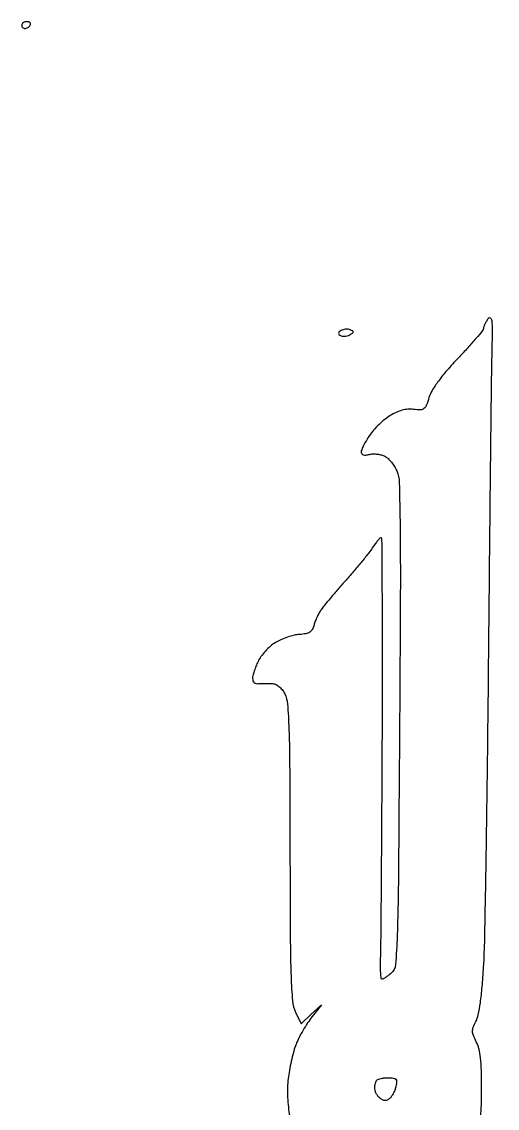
# Model space of a CAD drawing. Extents: x 5.1 to 37, y 2.5 to 60.3.
# Drawn here: x 5.08 to 16.93, y 33.16 to 60.24 of the extents above; entities that cross this region are included whole.
import ezdxf

# ---------------------------------------------------------------- set-up
doc = ezdxf.new("R2010")
doc.units = 0
doc.header["$MEASUREMENT"] = 0

msp = doc.modelspace()

# ---------------------------------------------------------------- linework, layer by layer
for points in [[(5.207893, 60.2352, 0.062283), (5.157462, 60.228894, 0.080552), (5.114744, 60.210349, 0.097988), (5.086154, 60.182865, 0.153634), (5.076, 60.1506, 0.092995), (5.082059, 60.118305, 0.096318), (5.099385, 60.090851, 0.099231), (5.125233, 60.072477, 0.105429), (5.155607, 60.066, 0.089642), (5.189919, 60.072201, 0.053229), (5.227189, 60.090851, 0.051032), (5.261595, 60.118239, 0.06081), (5.2875, 60.1506, 0.139169), (5.296632, 60.182718, 0.191142), (5.285683, 60.210349, 0.138808), (5.254561, 60.229002, 0.066118)], [(13.262638, 52.558468, 0.065711), (13.207795, 52.571609, 0.046773), (13.144531, 52.572271, 0.047103), (13.08286, 52.56123, 0.070689), (13.032846, 52.539348, 0.047923), (12.988627, 52.505778, 0.17984), (12.973113, 52.475221, 0.215971), (12.982616, 52.445703, 0.070197), (13.018698, 52.415696, 0.10425), (13.064281, 52.399273, 0.055329), (13.124546, 52.397613, 0.051575), (13.189252, 52.409794, 0.055324), (13.24849, 52.434817, 0.01829), (13.320959, 52.478927, 0.221918), (13.337559, 52.505962, 0.307935), (13.324911, 52.53005, 0.030867)], [(14.215168, 33.9246, -0.03013), (14.339466, 33.917103, -0.181318), (14.395911, 33.887773, -0.196678), (14.416586, 33.83014, -0.036246), (14.4032, 33.715684, -0.039577), (14.379271, 33.628543, -0.031897), (14.34047, 33.539483, -0.032923), (14.293675, 33.461502, -0.068049), (14.245731, 33.409225, -0.056836), (14.182342, 33.367769, -0.125), (14.126181, 33.355392, -0.118077), (14.068814, 33.371075, -0.047735), (14.0013, 33.417, -0.058489), (13.952734, 33.467972, -0.04372), (13.911677, 33.533898, -0.044587), (13.883662, 33.603937, -0.072975), (13.8744, 33.667059, -0.034892), (13.878561, 33.726609, -0.03348), (13.890967, 33.78585, -0.035323), (13.909112, 33.836499, -0.092963), (13.9308, 33.8682, -0.121272), (13.966901, 33.890039, -0.026725), (14.037598, 33.908032, -0.026302), (14.123759, 33.920456, -0.022656)]]:
    msp.add_lwpolyline(points, format="xyb", close=True)
msp.add_lwpolyline([(16.501501, 32.876894, 0.029289), (16.529215, 33.180634, 0.007636), (16.537626, 33.6708, 0.00815), (16.531348, 34.106242, 0.02127), (16.508437, 34.418463, 0.029528), (16.467583, 34.649766, 0.060623), (16.403734, 34.822023, -0.023307), (16.332225, 34.97817, -0.091614), (16.311265, 35.081501, -0.097229), (16.329231, 35.182273, -0.028092), (16.394942, 35.326902, 0.070781), (16.453207, 35.490937, 0.01455), (16.505564, 35.79435, 0.01331), (16.551162, 36.188548, 0.007384), (16.586848, 36.671379, 0.009889), (16.615225, 37.394379, 0.00074), (16.650618, 39.363581, 0.001024), (16.684552, 41.712711, 0.000778), (16.712474, 44.2881, -0.000199), (16.737413, 46.863279, -0.000262), (16.762321, 49.21176, -0.000189), (16.784978, 51.180703, -0.002541), (16.797215, 51.901896, 0.002477), (16.808068, 52.53681, 0.028522), (16.796874, 52.786001, 0.232668), (16.757803, 52.848443, 0.391866), (16.701531, 52.837476, 0.021077), (16.655625, 52.768799, 0.022642), (16.61683, 52.698088, 0.022926), (16.58925, 52.634749, 0.091463), (16.5816, 52.593281, -0.17396), (16.563144, 52.541841, -0.004133), (16.396788, 52.343214, -0.008602), (16.19356, 52.112751, -0.005677), (15.952452, 51.85458, 0.01183), (15.675394, 51.550499, 0.019909), (15.459552, 51.281093, 0.023556), (15.305367, 51.050088, 0.062668), (15.225331, 50.869053, -0.019369), (15.158733, 50.674513, -0.137804), (15.099618, 50.59552, -0.163715), (15.012964, 50.565847, -0.030405), (14.842485, 50.575306, 0.047839), (14.698304, 50.578278, 0.045214), (14.553338, 50.554086, 0.042192), (14.406192, 50.502026, 0.032308), (14.255481, 50.421835, 0.033897), (14.124628, 50.328153, 0.019848), (13.980802, 50.199751, 0.019791), (13.8465, 50.059216, 0.031586), (13.744675, 49.928015, 0.015081), (13.664783, 49.80246, 0.017889), (13.597298, 49.67915, 0.016916), (13.548116, 49.572235, 0.099658), (13.536, 49.51205, 0.158554), (13.550119, 49.468645, 0.167895), (13.586778, 49.443071, 0.097609), (13.649431, 49.437932, 0.033298), (13.73962, 49.454282, -0.055641), (13.831029, 49.466673, -0.036299), (13.937467, 49.461454, -0.036325), (14.041896, 49.440917, -0.056208), (14.127205, 49.406932, -0.06708), (14.205771, 49.350205, -0.032531), (14.290061, 49.259078, -0.031544), (14.36684, 49.151151, -0.03933), (14.423276, 49.041855, -0.093539), (14.485086, 48.753969, -0.003492), (14.505063, 47.642443, -0.00382), (14.510823, 45.921516, -0.000691), (14.492683, 42.724667, -0.000401), (14.461743, 38.788234, -0.00642), (14.433088, 37.455849, -0.012921), (14.390143, 36.74314, -0.194667), (14.279719, 36.52605, -0.014459), (14.210564, 36.469344, -0.018506), (14.143585, 36.421438, -0.016606), (14.085718, 36.385906, -0.129257), (14.055378, 36.377823, -0.384896), (14.034542, 36.396527, -0.009818), (14.02294, 36.53307, -0.01596), (14.017267, 36.703779, -0.00958), (14.020889, 36.906573, 0.007085), (14.029457, 37.281513, 0.000246), (14.041398, 38.740138, 0.000459), (14.05307, 40.463078, 0.000321), (14.063198, 42.40575, 0.00104), (14.067947, 44.311596, 0.001734), (14.063044, 45.915989, 0.000121), (14.053314, 47.35361, 0.412162), (14.030767, 47.376, 0.197902), (14.001309, 47.363865, 0.018027), (13.945886, 47.304757, 0.021175), (13.883169, 47.226377, 0.014966), (13.819258, 47.133472, -0.02264), (13.727527, 47.004412, -0.005183), (13.560538, 46.795165, -0.005349), (13.36281, 46.557832, -0.00519), (13.158075, 46.322361, 0.002813), (12.956187, 46.092383, 0.00328), (12.767056, 45.871565, 0.00291), (12.60943, 45.682851, 0.019763), (12.535852, 45.586171, 0.029272), (12.48669, 45.506432, 0.016392), (12.435981, 45.404383, 0.016311), (12.391342, 45.297548, 0.025464), (12.36072, 45.202685, -0.058764), (12.316825, 45.092375, -0.125352), (12.255009, 45.025421, -0.100011), (12.158823, 44.98739, -0.029138), (11.999898, 44.968405, 0.042752), (11.862308, 44.94816, 0.023394), (11.698276, 44.90129, 0.023156), (11.534967, 44.837684, 0.033979), (11.398712, 44.765768, 0.040738), (11.274625, 44.67434, 0.027365), (11.148257, 44.551521, 0.027598), (11.038281, 44.418202, 0.047911), (10.964707, 44.295131, 0.016948), (10.912684, 44.175167, 0.016782), (10.868723, 44.051563, 0.016898), (10.837607, 43.941014, 0.060215), (10.8288, 43.868147, 0.096342), (10.839543, 43.812912, 0.121435), (10.869958, 43.770833, 0.116932), (10.917463, 43.746676, 0.084952), (10.97685, 43.742624, -0.01439), (11.046953, 43.747722, -0.007), (11.136687, 43.750399, -0.006937), (11.230224, 43.75058, -0.009948), (11.313077, 43.747942, -0.092318), (11.399781, 43.727106, -0.065746), (11.485086, 43.674658, -0.058041), (11.563334, 43.594331, -0.044801), (11.629035, 43.4911, -0.101078), (11.700455, 43.238723, -0.010212), (11.734249, 42.612164, -0.006981), (11.754357, 41.580953, -0.001087), (11.761209, 39.542299, 0.001036), (11.768038, 37.447367, 0.00744), (11.788478, 36.436214, 0.012765), (11.824877, 35.83651, 0.089467), (11.901192, 35.554867), (12.03678, 35.269136), (12.292976, 35.506318), (12.549171, 35.7435), (12.284541, 35.4051, 0.02258), (12.174227, 35.250094, 0.015057), (12.061548, 35.063497, 0.015174), (11.963016, 34.875521, 0.02855), (11.897023, 34.717396, 0.020062), (11.845745, 34.550544, 0.009816), (11.793194, 34.33432, 0.009721), (11.747286, 34.107083, 0.013903), (11.716129, 33.903822, 0.024986), (11.70006, 33.68806, 0.016474), (11.702193, 33.439216, 0.016448), (11.720751, 33.190272, 0.024352), (11.754749, 32.974102, 0.015076)], format="xyb")

doc.saveas('drawing.dxf')
